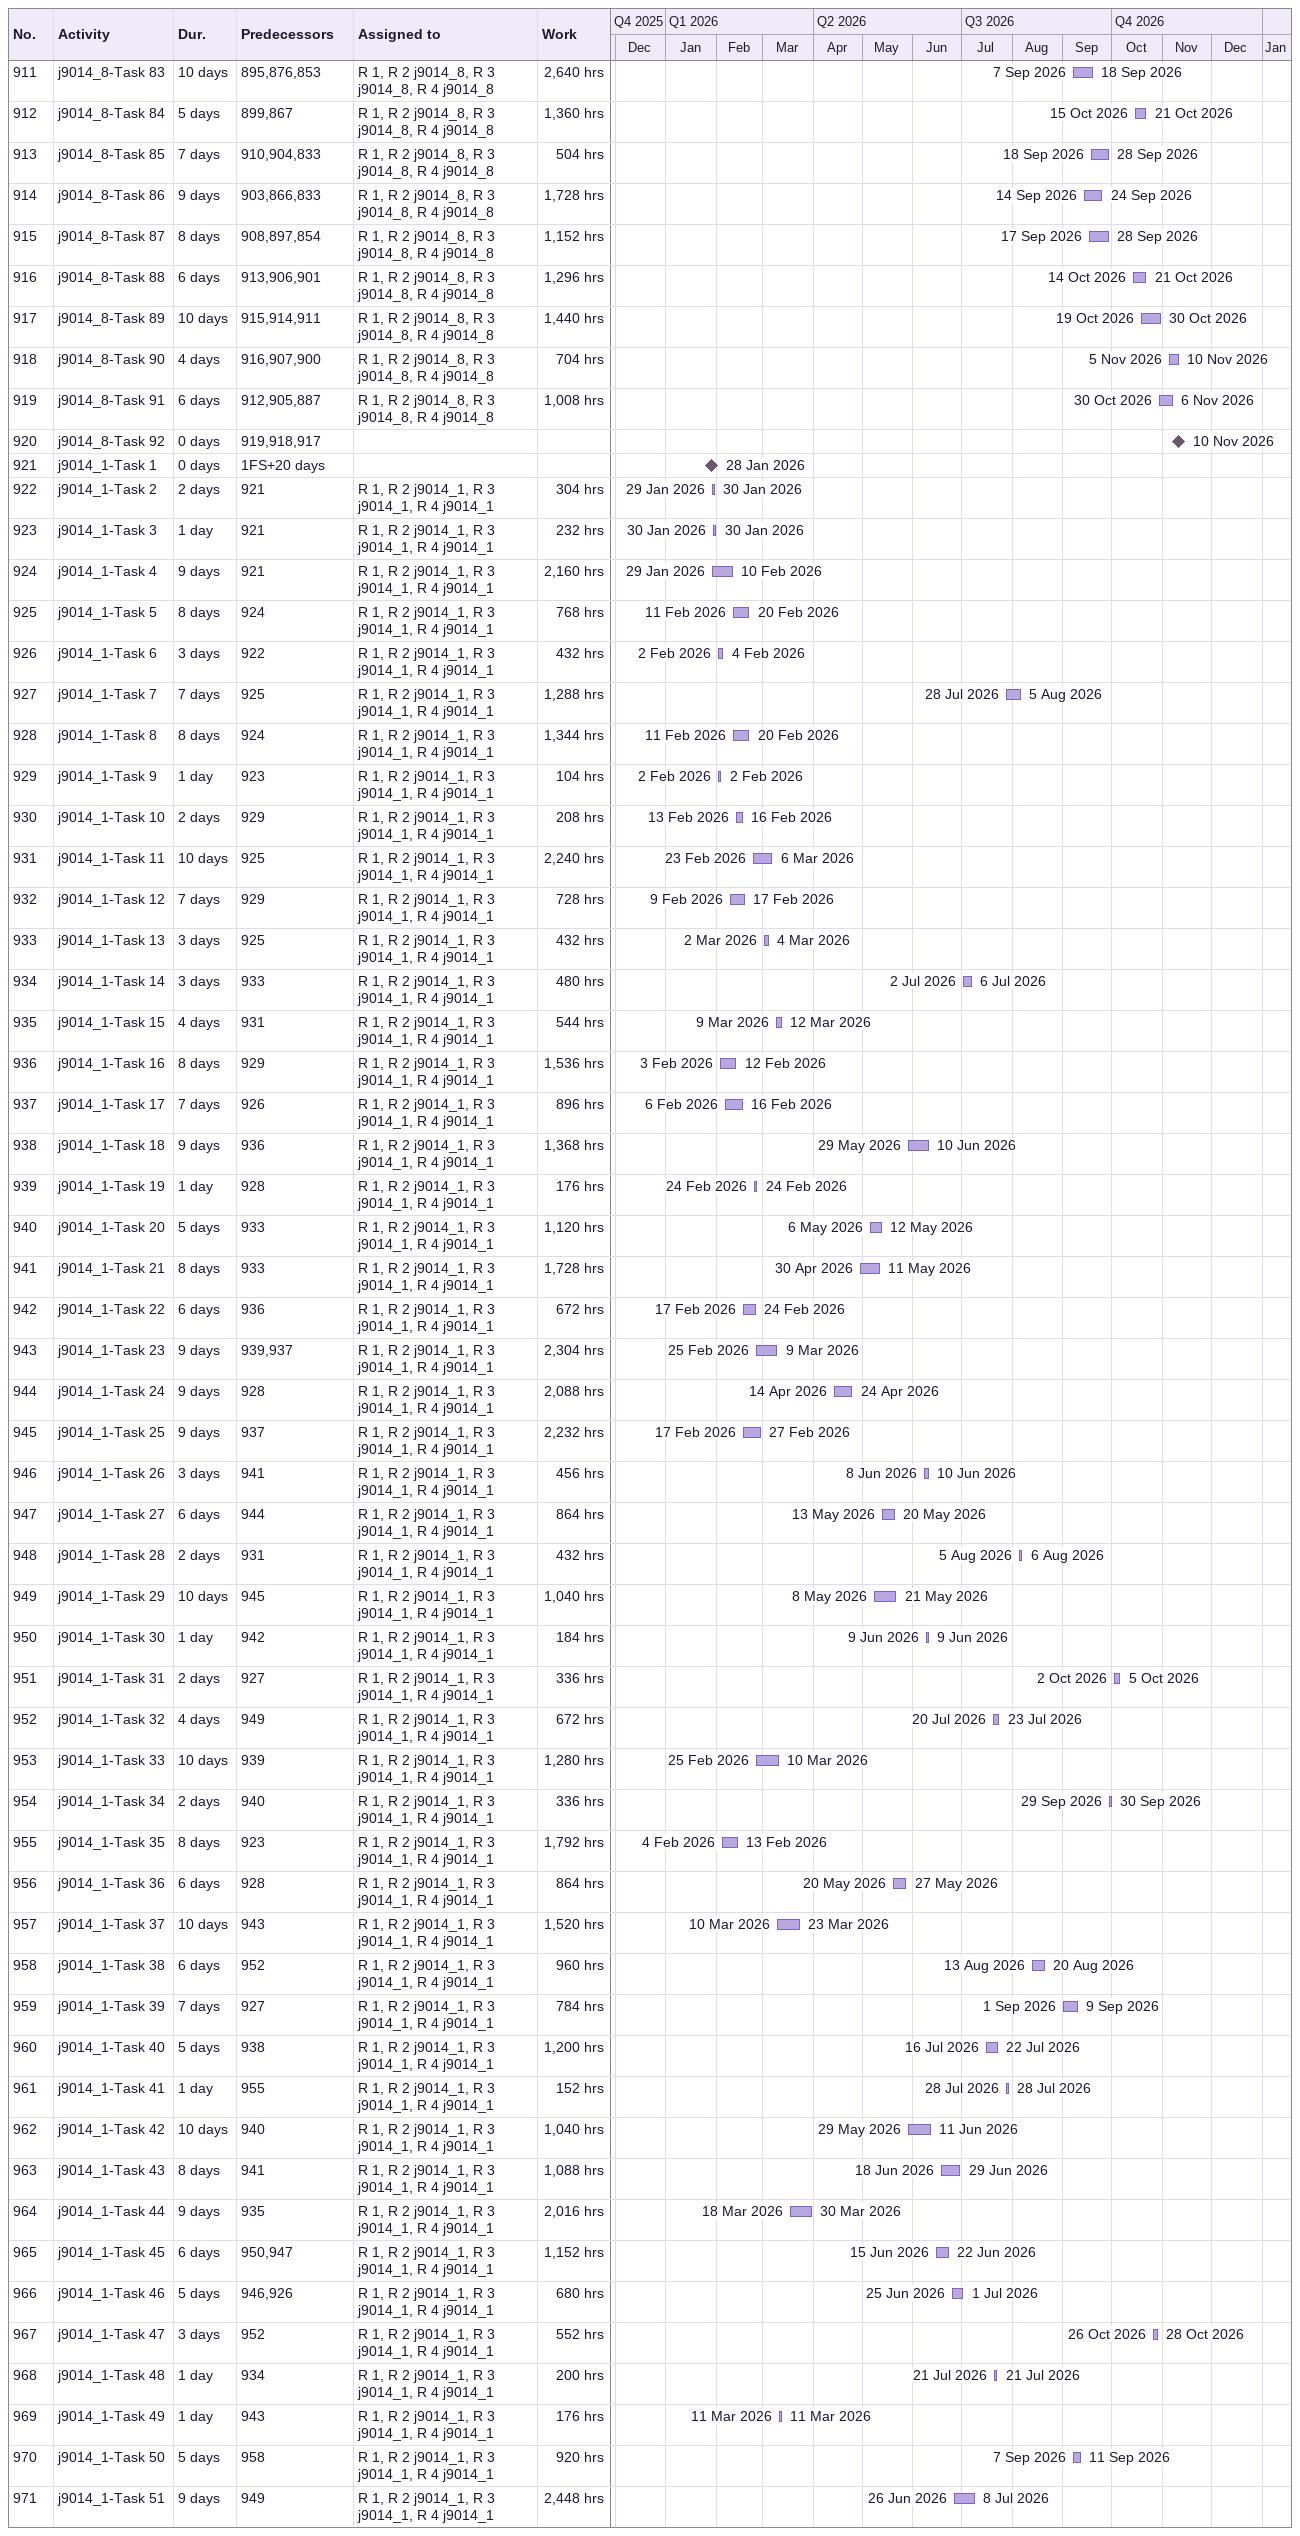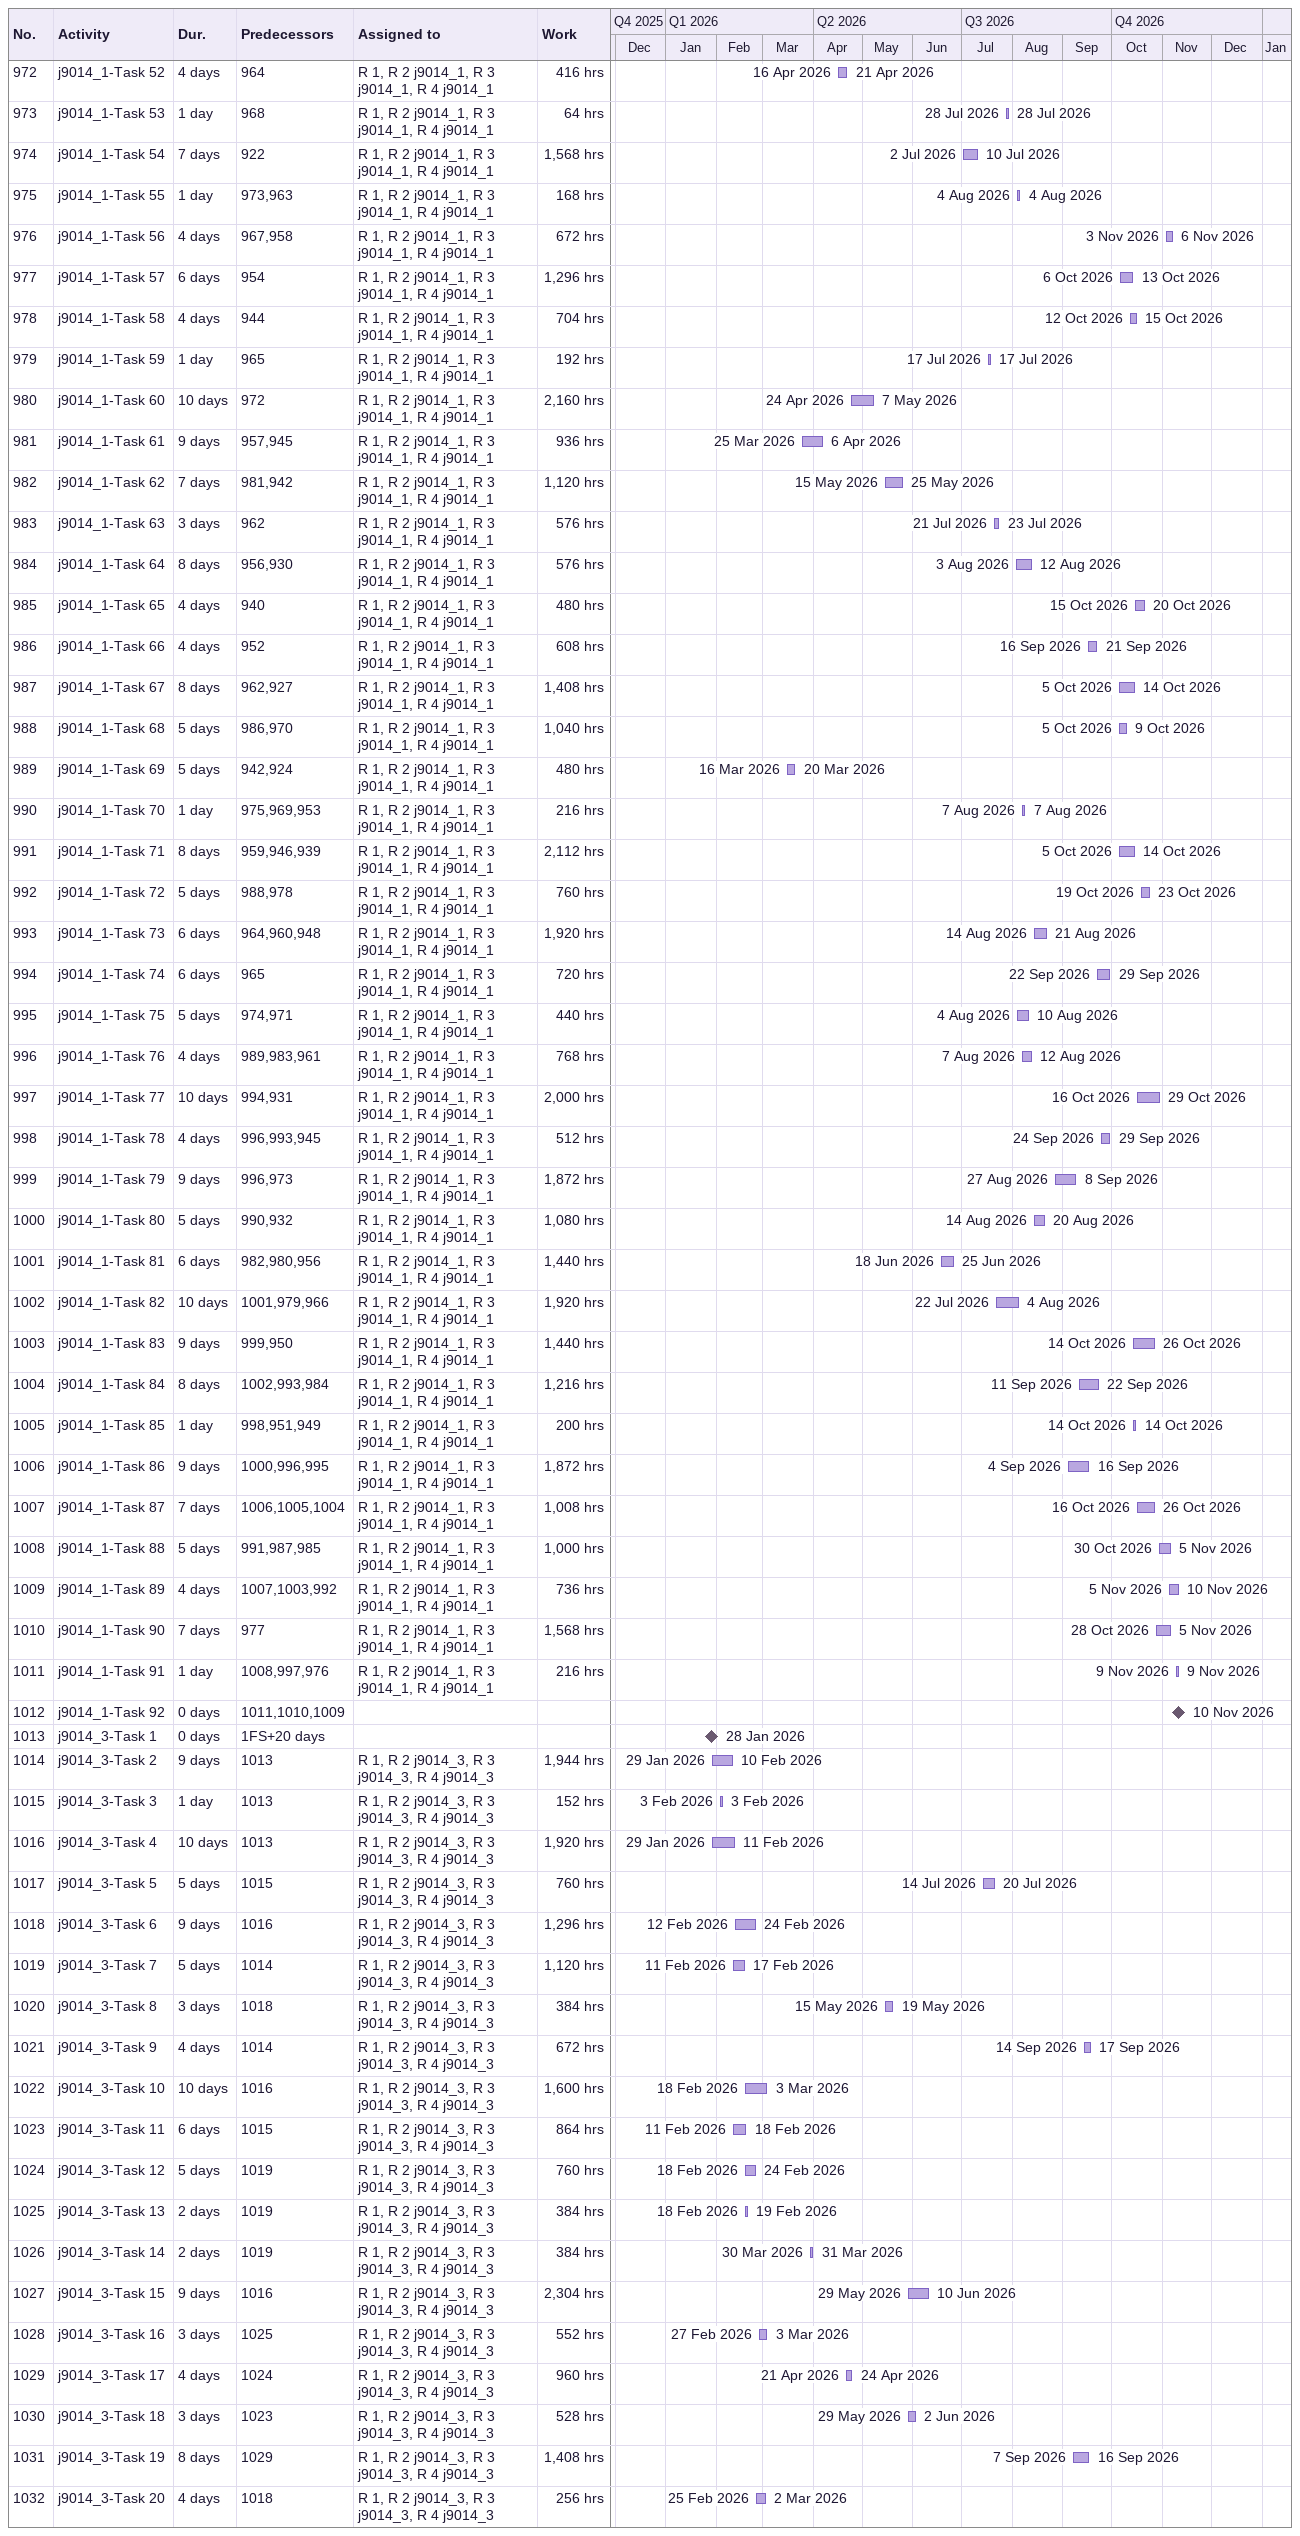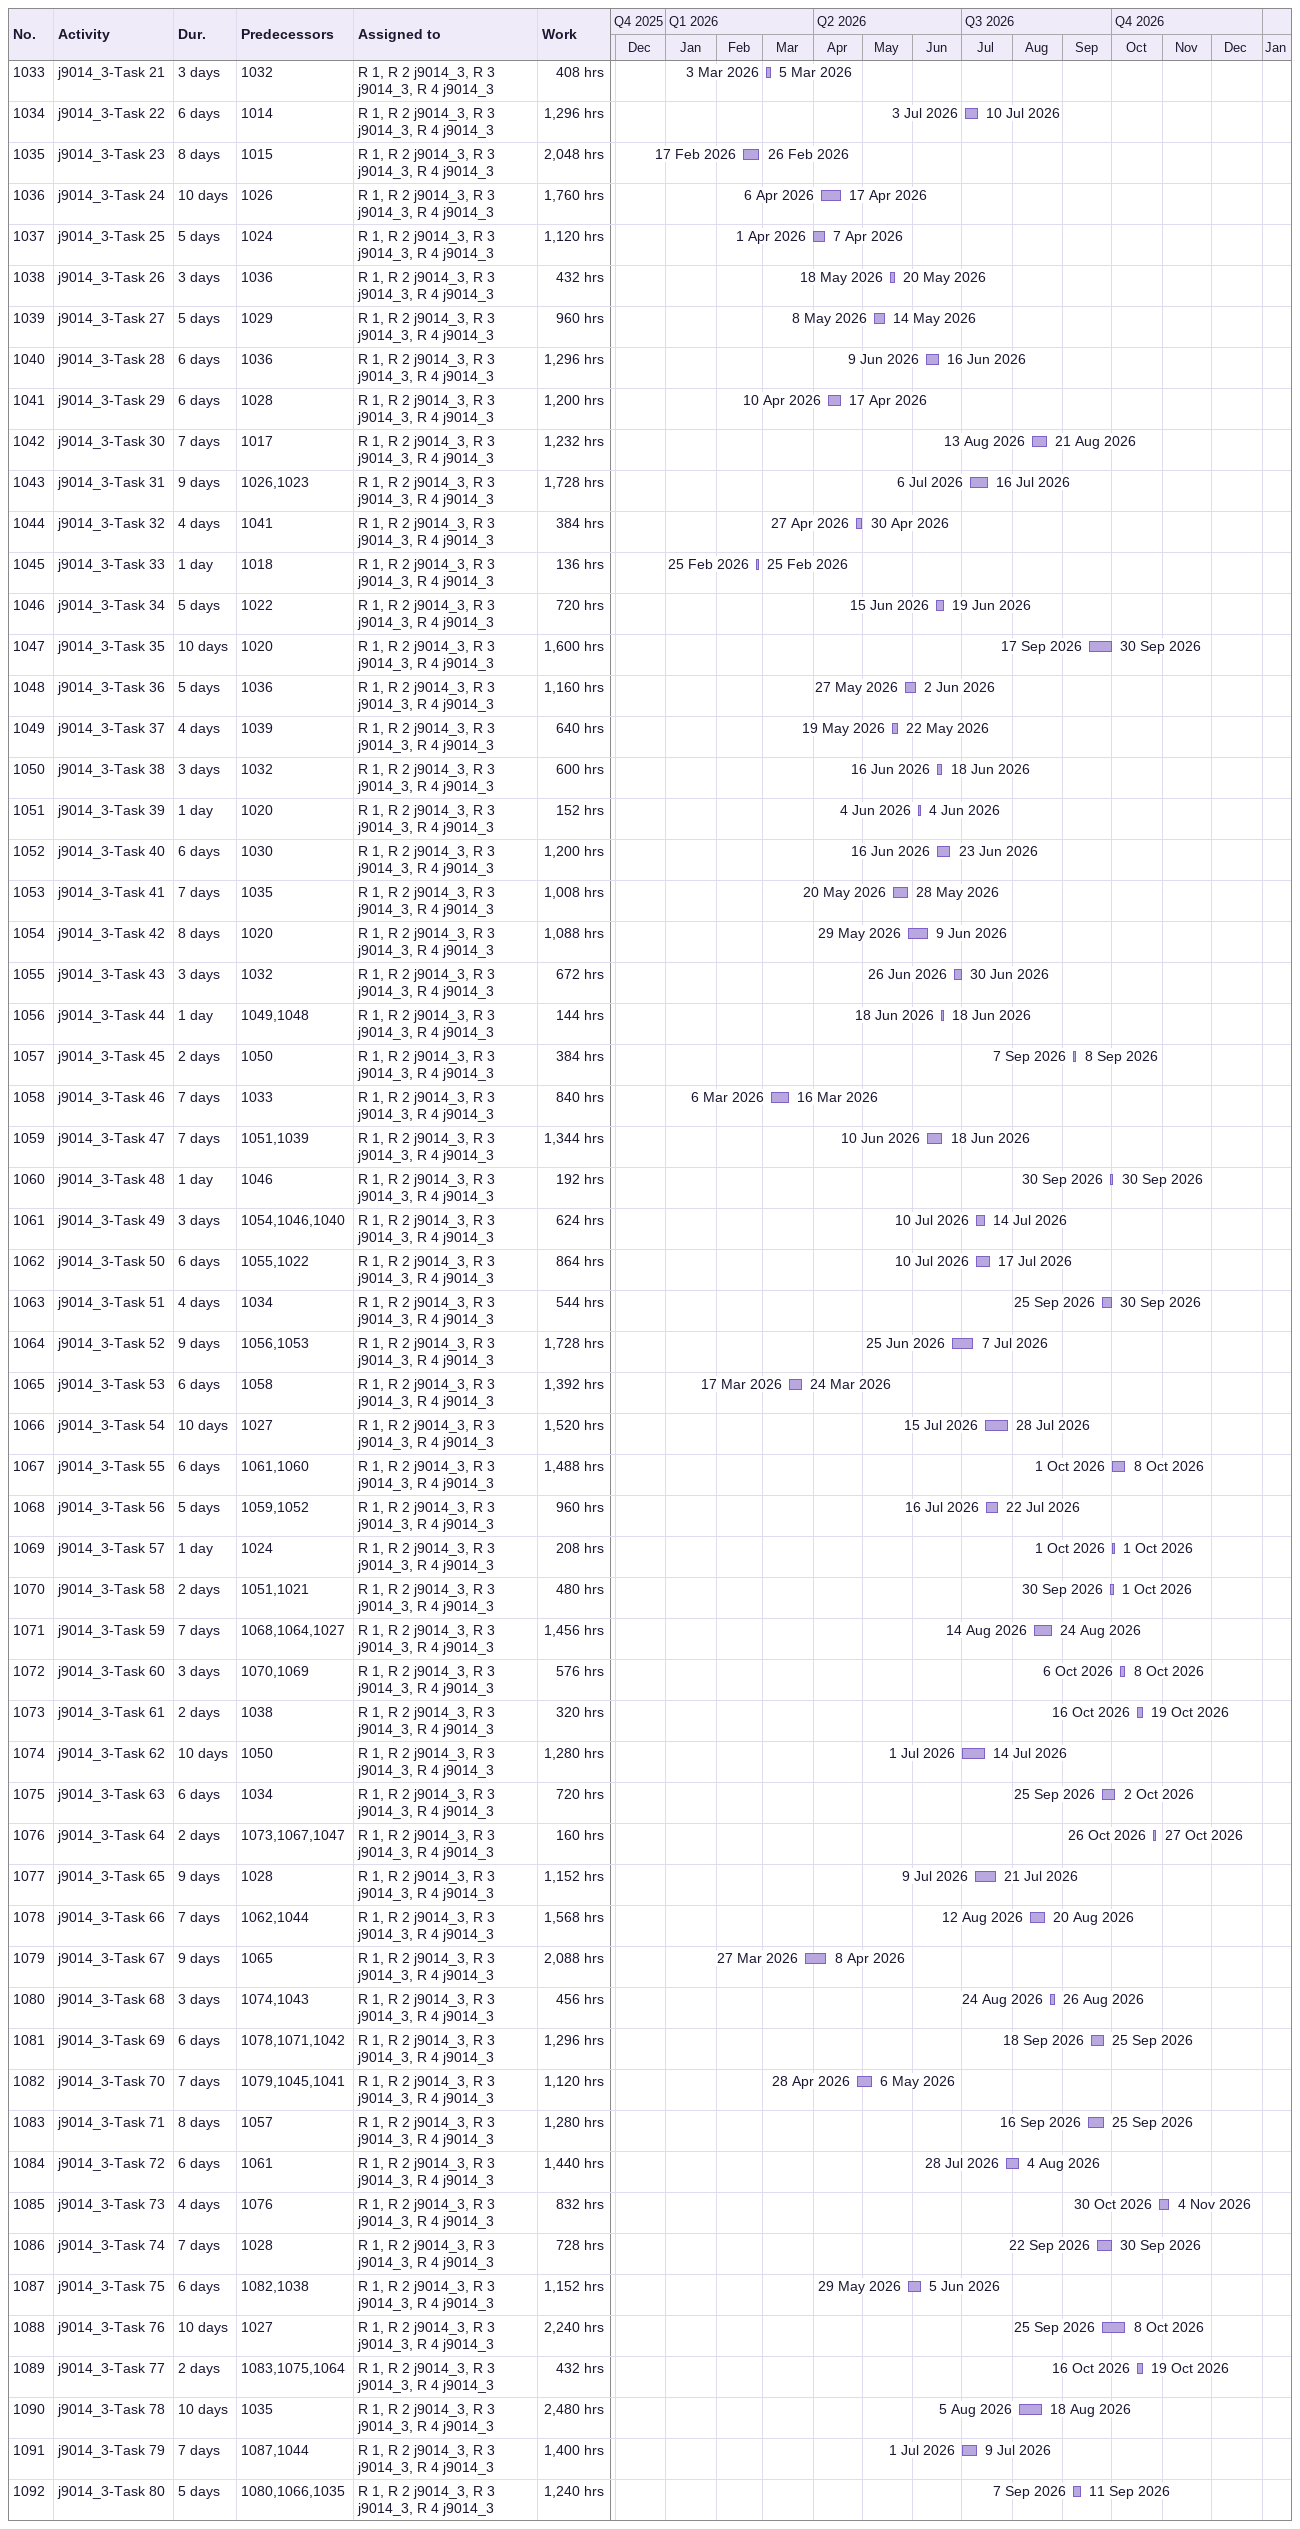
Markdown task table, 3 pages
| ID | Task | Duration | Start | Finish | Predecessors | Resources | Work (h) |
|---|---|---|---|---|---|---|---|
| 911 | j9014_8-Task 83 | 10d | 2026-09-07 | 2026-09-18 | 895, 876, 853 | R 1, R 2 j9014_8, R 3 j9014_8, R 4 j9014_8 | 2640 |
| 912 | j9014_8-Task 84 | 5d | 2026-10-15 | 2026-10-21 | 899, 867 | R 1, R 2 j9014_8, R 3 j9014_8, R 4 j9014_8 | 1360 |
| 913 | j9014_8-Task 85 | 7d | 2026-09-18 | 2026-09-28 | 910, 904, 833 | R 1, R 2 j9014_8, R 3 j9014_8, R 4 j9014_8 | 504 |
| 914 | j9014_8-Task 86 | 9d | 2026-09-14 | 2026-09-24 | 903, 866, 833 | R 1, R 2 j9014_8, R 3 j9014_8, R 4 j9014_8 | 1728 |
| 915 | j9014_8-Task 87 | 8d | 2026-09-17 | 2026-09-28 | 908, 897, 854 | R 1, R 2 j9014_8, R 3 j9014_8, R 4 j9014_8 | 1152 |
| 916 | j9014_8-Task 88 | 6d | 2026-10-14 | 2026-10-21 | 913, 906, 901 | R 1, R 2 j9014_8, R 3 j9014_8, R 4 j9014_8 | 1296 |
| 917 | j9014_8-Task 89 | 10d | 2026-10-19 | 2026-10-30 | 915, 914, 911 | R 1, R 2 j9014_8, R 3 j9014_8, R 4 j9014_8 | 1440 |
| 918 | j9014_8-Task 90 | 4d | 2026-11-05 | 2026-11-10 | 916, 907, 900 | R 1, R 2 j9014_8, R 3 j9014_8, R 4 j9014_8 | 704 |
| 919 | j9014_8-Task 91 | 6d | 2026-10-30 | 2026-11-06 | 912, 905, 887 | R 1, R 2 j9014_8, R 3 j9014_8, R 4 j9014_8 | 1008 |
| 920 | j9014_8-Task 92 | 0d | 2026-11-10 | 2026-11-10 | 919, 918, 917 |  |  |
| 921 | j9014_1-Task 1 | 0d | 2026-01-28 | 2026-01-28 | 1FS+20d |  |  |
| 922 | j9014_1-Task 2 | 2d | 2026-01-29 | 2026-01-30 | 921 | R 1, R 2 j9014_1, R 3 j9014_1, R 4 j9014_1 | 304 |
| 923 | j9014_1-Task 3 | 1d | 2026-01-30 | 2026-01-30 | 921 | R 1, R 2 j9014_1, R 3 j9014_1, R 4 j9014_1 | 232 |
| 924 | j9014_1-Task 4 | 9d | 2026-01-29 | 2026-02-10 | 921 | R 1, R 2 j9014_1, R 3 j9014_1, R 4 j9014_1 | 2160 |
| 925 | j9014_1-Task 5 | 8d | 2026-02-11 | 2026-02-20 | 924 | R 1, R 2 j9014_1, R 3 j9014_1, R 4 j9014_1 | 768 |
| 926 | j9014_1-Task 6 | 3d | 2026-02-02 | 2026-02-04 | 922 | R 1, R 2 j9014_1, R 3 j9014_1, R 4 j9014_1 | 432 |
| 927 | j9014_1-Task 7 | 7d | 2026-07-28 | 2026-08-05 | 925 | R 1, R 2 j9014_1, R 3 j9014_1, R 4 j9014_1 | 1288 |
| 928 | j9014_1-Task 8 | 8d | 2026-02-11 | 2026-02-20 | 924 | R 1, R 2 j9014_1, R 3 j9014_1, R 4 j9014_1 | 1344 |
| 929 | j9014_1-Task 9 | 1d | 2026-02-02 | 2026-02-02 | 923 | R 1, R 2 j9014_1, R 3 j9014_1, R 4 j9014_1 | 104 |
| 930 | j9014_1-Task 10 | 2d | 2026-02-13 | 2026-02-16 | 929 | R 1, R 2 j9014_1, R 3 j9014_1, R 4 j9014_1 | 208 |
| 931 | j9014_1-Task 11 | 10d | 2026-02-23 | 2026-03-06 | 925 | R 1, R 2 j9014_1, R 3 j9014_1, R 4 j9014_1 | 2240 |
| 932 | j9014_1-Task 12 | 7d | 2026-02-09 | 2026-02-17 | 929 | R 1, R 2 j9014_1, R 3 j9014_1, R 4 j9014_1 | 728 |
| 933 | j9014_1-Task 13 | 3d | 2026-03-02 | 2026-03-04 | 925 | R 1, R 2 j9014_1, R 3 j9014_1, R 4 j9014_1 | 432 |
| 934 | j9014_1-Task 14 | 3d | 2026-07-02 | 2026-07-06 | 933 | R 1, R 2 j9014_1, R 3 j9014_1, R 4 j9014_1 | 480 |
| 935 | j9014_1-Task 15 | 4d | 2026-03-09 | 2026-03-12 | 931 | R 1, R 2 j9014_1, R 3 j9014_1, R 4 j9014_1 | 544 |
| 936 | j9014_1-Task 16 | 8d | 2026-02-03 | 2026-02-12 | 929 | R 1, R 2 j9014_1, R 3 j9014_1, R 4 j9014_1 | 1536 |
| 937 | j9014_1-Task 17 | 7d | 2026-02-06 | 2026-02-16 | 926 | R 1, R 2 j9014_1, R 3 j9014_1, R 4 j9014_1 | 896 |
| 938 | j9014_1-Task 18 | 9d | 2026-05-29 | 2026-06-10 | 936 | R 1, R 2 j9014_1, R 3 j9014_1, R 4 j9014_1 | 1368 |
| 939 | j9014_1-Task 19 | 1d | 2026-02-24 | 2026-02-24 | 928 | R 1, R 2 j9014_1, R 3 j9014_1, R 4 j9014_1 | 176 |
| 940 | j9014_1-Task 20 | 5d | 2026-05-06 | 2026-05-12 | 933 | R 1, R 2 j9014_1, R 3 j9014_1, R 4 j9014_1 | 1120 |
| 941 | j9014_1-Task 21 | 8d | 2026-04-30 | 2026-05-11 | 933 | R 1, R 2 j9014_1, R 3 j9014_1, R 4 j9014_1 | 1728 |
| 942 | j9014_1-Task 22 | 6d | 2026-02-17 | 2026-02-24 | 936 | R 1, R 2 j9014_1, R 3 j9014_1, R 4 j9014_1 | 672 |
| 943 | j9014_1-Task 23 | 9d | 2026-02-25 | 2026-03-09 | 939, 937 | R 1, R 2 j9014_1, R 3 j9014_1, R 4 j9014_1 | 2304 |
| 944 | j9014_1-Task 24 | 9d | 2026-04-14 | 2026-04-24 | 928 | R 1, R 2 j9014_1, R 3 j9014_1, R 4 j9014_1 | 2088 |
| 945 | j9014_1-Task 25 | 9d | 2026-02-17 | 2026-02-27 | 937 | R 1, R 2 j9014_1, R 3 j9014_1, R 4 j9014_1 | 2232 |
| 946 | j9014_1-Task 26 | 3d | 2026-06-08 | 2026-06-10 | 941 | R 1, R 2 j9014_1, R 3 j9014_1, R 4 j9014_1 | 456 |
| 947 | j9014_1-Task 27 | 6d | 2026-05-13 | 2026-05-20 | 944 | R 1, R 2 j9014_1, R 3 j9014_1, R 4 j9014_1 | 864 |
| 948 | j9014_1-Task 28 | 2d | 2026-08-05 | 2026-08-06 | 931 | R 1, R 2 j9014_1, R 3 j9014_1, R 4 j9014_1 | 432 |
| 949 | j9014_1-Task 29 | 10d | 2026-05-08 | 2026-05-21 | 945 | R 1, R 2 j9014_1, R 3 j9014_1, R 4 j9014_1 | 1040 |
| 950 | j9014_1-Task 30 | 1d | 2026-06-09 | 2026-06-09 | 942 | R 1, R 2 j9014_1, R 3 j9014_1, R 4 j9014_1 | 184 |
| 951 | j9014_1-Task 31 | 2d | 2026-10-02 | 2026-10-05 | 927 | R 1, R 2 j9014_1, R 3 j9014_1, R 4 j9014_1 | 336 |
| 952 | j9014_1-Task 32 | 4d | 2026-07-20 | 2026-07-23 | 949 | R 1, R 2 j9014_1, R 3 j9014_1, R 4 j9014_1 | 672 |
| 953 | j9014_1-Task 33 | 10d | 2026-02-25 | 2026-03-10 | 939 | R 1, R 2 j9014_1, R 3 j9014_1, R 4 j9014_1 | 1280 |
| 954 | j9014_1-Task 34 | 2d | 2026-09-29 | 2026-09-30 | 940 | R 1, R 2 j9014_1, R 3 j9014_1, R 4 j9014_1 | 336 |
| 955 | j9014_1-Task 35 | 8d | 2026-02-04 | 2026-02-13 | 923 | R 1, R 2 j9014_1, R 3 j9014_1, R 4 j9014_1 | 1792 |
| 956 | j9014_1-Task 36 | 6d | 2026-05-20 | 2026-05-27 | 928 | R 1, R 2 j9014_1, R 3 j9014_1, R 4 j9014_1 | 864 |
| 957 | j9014_1-Task 37 | 10d | 2026-03-10 | 2026-03-23 | 943 | R 1, R 2 j9014_1, R 3 j9014_1, R 4 j9014_1 | 1520 |
| 958 | j9014_1-Task 38 | 6d | 2026-08-13 | 2026-08-20 | 952 | R 1, R 2 j9014_1, R 3 j9014_1, R 4 j9014_1 | 960 |
| 959 | j9014_1-Task 39 | 7d | 2026-09-01 | 2026-09-09 | 927 | R 1, R 2 j9014_1, R 3 j9014_1, R 4 j9014_1 | 784 |
| 960 | j9014_1-Task 40 | 5d | 2026-07-16 | 2026-07-22 | 938 | R 1, R 2 j9014_1, R 3 j9014_1, R 4 j9014_1 | 1200 |
| 961 | j9014_1-Task 41 | 1d | 2026-07-28 | 2026-07-28 | 955 | R 1, R 2 j9014_1, R 3 j9014_1, R 4 j9014_1 | 152 |
| 962 | j9014_1-Task 42 | 10d | 2026-05-29 | 2026-06-11 | 940 | R 1, R 2 j9014_1, R 3 j9014_1, R 4 j9014_1 | 1040 |
| 963 | j9014_1-Task 43 | 8d | 2026-06-18 | 2026-06-29 | 941 | R 1, R 2 j9014_1, R 3 j9014_1, R 4 j9014_1 | 1088 |
| 964 | j9014_1-Task 44 | 9d | 2026-03-18 | 2026-03-30 | 935 | R 1, R 2 j9014_1, R 3 j9014_1, R 4 j9014_1 | 2016 |
| 965 | j9014_1-Task 45 | 6d | 2026-06-15 | 2026-06-22 | 950, 947 | R 1, R 2 j9014_1, R 3 j9014_1, R 4 j9014_1 | 1152 |
| 966 | j9014_1-Task 46 | 5d | 2026-06-25 | 2026-07-01 | 946, 926 | R 1, R 2 j9014_1, R 3 j9014_1, R 4 j9014_1 | 680 |
| 967 | j9014_1-Task 47 | 3d | 2026-10-26 | 2026-10-28 | 952 | R 1, R 2 j9014_1, R 3 j9014_1, R 4 j9014_1 | 552 |
| 968 | j9014_1-Task 48 | 1d | 2026-07-21 | 2026-07-21 | 934 | R 1, R 2 j9014_1, R 3 j9014_1, R 4 j9014_1 | 200 |
| 969 | j9014_1-Task 49 | 1d | 2026-03-11 | 2026-03-11 | 943 | R 1, R 2 j9014_1, R 3 j9014_1, R 4 j9014_1 | 176 |
| 970 | j9014_1-Task 50 | 5d | 2026-09-07 | 2026-09-11 | 958 | R 1, R 2 j9014_1, R 3 j9014_1, R 4 j9014_1 | 920 |
| 971 | j9014_1-Task 51 | 9d | 2026-06-26 | 2026-07-08 | 949 | R 1, R 2 j9014_1, R 3 j9014_1, R 4 j9014_1 | 2448 |
| 972 | j9014_1-Task 52 | 4d | 2026-04-16 | 2026-04-21 | 964 | R 1, R 2 j9014_1, R 3 j9014_1, R 4 j9014_1 | 416 |
| 973 | j9014_1-Task 53 | 1d | 2026-07-28 | 2026-07-28 | 968 | R 1, R 2 j9014_1, R 3 j9014_1, R 4 j9014_1 | 64 |
| 974 | j9014_1-Task 54 | 7d | 2026-07-02 | 2026-07-10 | 922 | R 1, R 2 j9014_1, R 3 j9014_1, R 4 j9014_1 | 1568 |
| 975 | j9014_1-Task 55 | 1d | 2026-08-04 | 2026-08-04 | 973, 963 | R 1, R 2 j9014_1, R 3 j9014_1, R 4 j9014_1 | 168 |
| 976 | j9014_1-Task 56 | 4d | 2026-11-03 | 2026-11-06 | 967, 958 | R 1, R 2 j9014_1, R 3 j9014_1, R 4 j9014_1 | 672 |
| 977 | j9014_1-Task 57 | 6d | 2026-10-06 | 2026-10-13 | 954 | R 1, R 2 j9014_1, R 3 j9014_1, R 4 j9014_1 | 1296 |
| 978 | j9014_1-Task 58 | 4d | 2026-10-12 | 2026-10-15 | 944 | R 1, R 2 j9014_1, R 3 j9014_1, R 4 j9014_1 | 704 |
| 979 | j9014_1-Task 59 | 1d | 2026-07-17 | 2026-07-17 | 965 | R 1, R 2 j9014_1, R 3 j9014_1, R 4 j9014_1 | 192 |
| 980 | j9014_1-Task 60 | 10d | 2026-04-24 | 2026-05-07 | 972 | R 1, R 2 j9014_1, R 3 j9014_1, R 4 j9014_1 | 2160 |
| 981 | j9014_1-Task 61 | 9d | 2026-03-25 | 2026-04-06 | 957, 945 | R 1, R 2 j9014_1, R 3 j9014_1, R 4 j9014_1 | 936 |
| 982 | j9014_1-Task 62 | 7d | 2026-05-15 | 2026-05-25 | 981, 942 | R 1, R 2 j9014_1, R 3 j9014_1, R 4 j9014_1 | 1120 |
| 983 | j9014_1-Task 63 | 3d | 2026-07-21 | 2026-07-23 | 962 | R 1, R 2 j9014_1, R 3 j9014_1, R 4 j9014_1 | 576 |
| 984 | j9014_1-Task 64 | 8d | 2026-08-03 | 2026-08-12 | 956, 930 | R 1, R 2 j9014_1, R 3 j9014_1, R 4 j9014_1 | 576 |
| 985 | j9014_1-Task 65 | 4d | 2026-10-15 | 2026-10-20 | 940 | R 1, R 2 j9014_1, R 3 j9014_1, R 4 j9014_1 | 480 |
| 986 | j9014_1-Task 66 | 4d | 2026-09-16 | 2026-09-21 | 952 | R 1, R 2 j9014_1, R 3 j9014_1, R 4 j9014_1 | 608 |
| 987 | j9014_1-Task 67 | 8d | 2026-10-05 | 2026-10-14 | 962, 927 | R 1, R 2 j9014_1, R 3 j9014_1, R 4 j9014_1 | 1408 |
| 988 | j9014_1-Task 68 | 5d | 2026-10-05 | 2026-10-09 | 986, 970 | R 1, R 2 j9014_1, R 3 j9014_1, R 4 j9014_1 | 1040 |
| 989 | j9014_1-Task 69 | 5d | 2026-03-16 | 2026-03-20 | 942, 924 | R 1, R 2 j9014_1, R 3 j9014_1, R 4 j9014_1 | 480 |
| 990 | j9014_1-Task 70 | 1d | 2026-08-07 | 2026-08-07 | 975, 969, 953 | R 1, R 2 j9014_1, R 3 j9014_1, R 4 j9014_1 | 216 |
| 991 | j9014_1-Task 71 | 8d | 2026-10-05 | 2026-10-14 | 959, 946, 939 | R 1, R 2 j9014_1, R 3 j9014_1, R 4 j9014_1 | 2112 |
| 992 | j9014_1-Task 72 | 5d | 2026-10-19 | 2026-10-23 | 988, 978 | R 1, R 2 j9014_1, R 3 j9014_1, R 4 j9014_1 | 760 |
| 993 | j9014_1-Task 73 | 6d | 2026-08-14 | 2026-08-21 | 964, 960, 948 | R 1, R 2 j9014_1, R 3 j9014_1, R 4 j9014_1 | 1920 |
| 994 | j9014_1-Task 74 | 6d | 2026-09-22 | 2026-09-29 | 965 | R 1, R 2 j9014_1, R 3 j9014_1, R 4 j9014_1 | 720 |
| 995 | j9014_1-Task 75 | 5d | 2026-08-04 | 2026-08-10 | 974, 971 | R 1, R 2 j9014_1, R 3 j9014_1, R 4 j9014_1 | 440 |
| 996 | j9014_1-Task 76 | 4d | 2026-08-07 | 2026-08-12 | 989, 983, 961 | R 1, R 2 j9014_1, R 3 j9014_1, R 4 j9014_1 | 768 |
| 997 | j9014_1-Task 77 | 10d | 2026-10-16 | 2026-10-29 | 994, 931 | R 1, R 2 j9014_1, R 3 j9014_1, R 4 j9014_1 | 2000 |
| 998 | j9014_1-Task 78 | 4d | 2026-09-24 | 2026-09-29 | 996, 993, 945 | R 1, R 2 j9014_1, R 3 j9014_1, R 4 j9014_1 | 512 |
| 999 | j9014_1-Task 79 | 9d | 2026-08-27 | 2026-09-08 | 996, 973 | R 1, R 2 j9014_1, R 3 j9014_1, R 4 j9014_1 | 1872 |
| 1000 | j9014_1-Task 80 | 5d | 2026-08-14 | 2026-08-20 | 990, 932 | R 1, R 2 j9014_1, R 3 j9014_1, R 4 j9014_1 | 1080 |
| 1001 | j9014_1-Task 81 | 6d | 2026-06-18 | 2026-06-25 | 982, 980, 956 | R 1, R 2 j9014_1, R 3 j9014_1, R 4 j9014_1 | 1440 |
| 1002 | j9014_1-Task 82 | 10d | 2026-07-22 | 2026-08-04 | 1001, 979, 966 | R 1, R 2 j9014_1, R 3 j9014_1, R 4 j9014_1 | 1920 |
| 1003 | j9014_1-Task 83 | 9d | 2026-10-14 | 2026-10-26 | 999, 950 | R 1, R 2 j9014_1, R 3 j9014_1, R 4 j9014_1 | 1440 |
| 1004 | j9014_1-Task 84 | 8d | 2026-09-11 | 2026-09-22 | 1002, 993, 984 | R 1, R 2 j9014_1, R 3 j9014_1, R 4 j9014_1 | 1216 |
| 1005 | j9014_1-Task 85 | 1d | 2026-10-14 | 2026-10-14 | 998, 951, 949 | R 1, R 2 j9014_1, R 3 j9014_1, R 4 j9014_1 | 200 |
| 1006 | j9014_1-Task 86 | 9d | 2026-09-04 | 2026-09-16 | 1000, 996, 995 | R 1, R 2 j9014_1, R 3 j9014_1, R 4 j9014_1 | 1872 |
| 1007 | j9014_1-Task 87 | 7d | 2026-10-16 | 2026-10-26 | 1006, 1005, 1004 | R 1, R 2 j9014_1, R 3 j9014_1, R 4 j9014_1 | 1008 |
| 1008 | j9014_1-Task 88 | 5d | 2026-10-30 | 2026-11-05 | 991, 987, 985 | R 1, R 2 j9014_1, R 3 j9014_1, R 4 j9014_1 | 1000 |
| 1009 | j9014_1-Task 89 | 4d | 2026-11-05 | 2026-11-10 | 1007, 1003, 992 | R 1, R 2 j9014_1, R 3 j9014_1, R 4 j9014_1 | 736 |
| 1010 | j9014_1-Task 90 | 7d | 2026-10-28 | 2026-11-05 | 977 | R 1, R 2 j9014_1, R 3 j9014_1, R 4 j9014_1 | 1568 |
| 1011 | j9014_1-Task 91 | 1d | 2026-11-09 | 2026-11-09 | 1008, 997, 976 | R 1, R 2 j9014_1, R 3 j9014_1, R 4 j9014_1 | 216 |
| 1012 | j9014_1-Task 92 | 0d | 2026-11-10 | 2026-11-10 | 1011, 1010, 1009 |  |  |
| 1013 | j9014_3-Task 1 | 0d | 2026-01-28 | 2026-01-28 | 1FS+20d |  |  |
| 1014 | j9014_3-Task 2 | 9d | 2026-01-29 | 2026-02-10 | 1013 | R 1, R 2 j9014_3, R 3 j9014_3, R 4 j9014_3 | 1944 |
| 1015 | j9014_3-Task 3 | 1d | 2026-02-03 | 2026-02-03 | 1013 | R 1, R 2 j9014_3, R 3 j9014_3, R 4 j9014_3 | 152 |
| 1016 | j9014_3-Task 4 | 10d | 2026-01-29 | 2026-02-11 | 1013 | R 1, R 2 j9014_3, R 3 j9014_3, R 4 j9014_3 | 1920 |
| 1017 | j9014_3-Task 5 | 5d | 2026-07-14 | 2026-07-20 | 1015 | R 1, R 2 j9014_3, R 3 j9014_3, R 4 j9014_3 | 760 |
| 1018 | j9014_3-Task 6 | 9d | 2026-02-12 | 2026-02-24 | 1016 | R 1, R 2 j9014_3, R 3 j9014_3, R 4 j9014_3 | 1296 |
| 1019 | j9014_3-Task 7 | 5d | 2026-02-11 | 2026-02-17 | 1014 | R 1, R 2 j9014_3, R 3 j9014_3, R 4 j9014_3 | 1120 |
| 1020 | j9014_3-Task 8 | 3d | 2026-05-15 | 2026-05-19 | 1018 | R 1, R 2 j9014_3, R 3 j9014_3, R 4 j9014_3 | 384 |
| 1021 | j9014_3-Task 9 | 4d | 2026-09-14 | 2026-09-17 | 1014 | R 1, R 2 j9014_3, R 3 j9014_3, R 4 j9014_3 | 672 |
| 1022 | j9014_3-Task 10 | 10d | 2026-02-18 | 2026-03-03 | 1016 | R 1, R 2 j9014_3, R 3 j9014_3, R 4 j9014_3 | 1600 |
| 1023 | j9014_3-Task 11 | 6d | 2026-02-11 | 2026-02-18 | 1015 | R 1, R 2 j9014_3, R 3 j9014_3, R 4 j9014_3 | 864 |
| 1024 | j9014_3-Task 12 | 5d | 2026-02-18 | 2026-02-24 | 1019 | R 1, R 2 j9014_3, R 3 j9014_3, R 4 j9014_3 | 760 |
| 1025 | j9014_3-Task 13 | 2d | 2026-02-18 | 2026-02-19 | 1019 | R 1, R 2 j9014_3, R 3 j9014_3, R 4 j9014_3 | 384 |
| 1026 | j9014_3-Task 14 | 2d | 2026-03-30 | 2026-03-31 | 1019 | R 1, R 2 j9014_3, R 3 j9014_3, R 4 j9014_3 | 384 |
| 1027 | j9014_3-Task 15 | 9d | 2026-05-29 | 2026-06-10 | 1016 | R 1, R 2 j9014_3, R 3 j9014_3, R 4 j9014_3 | 2304 |
| 1028 | j9014_3-Task 16 | 3d | 2026-02-27 | 2026-03-03 | 1025 | R 1, R 2 j9014_3, R 3 j9014_3, R 4 j9014_3 | 552 |
| 1029 | j9014_3-Task 17 | 4d | 2026-04-21 | 2026-04-24 | 1024 | R 1, R 2 j9014_3, R 3 j9014_3, R 4 j9014_3 | 960 |
| 1030 | j9014_3-Task 18 | 3d | 2026-05-29 | 2026-06-02 | 1023 | R 1, R 2 j9014_3, R 3 j9014_3, R 4 j9014_3 | 528 |
| 1031 | j9014_3-Task 19 | 8d | 2026-09-07 | 2026-09-16 | 1029 | R 1, R 2 j9014_3, R 3 j9014_3, R 4 j9014_3 | 1408 |
| 1032 | j9014_3-Task 20 | 4d | 2026-02-25 | 2026-03-02 | 1018 | R 1, R 2 j9014_3, R 3 j9014_3, R 4 j9014_3 | 256 |
| 1033 | j9014_3-Task 21 | 3d | 2026-03-03 | 2026-03-05 | 1032 | R 1, R 2 j9014_3, R 3 j9014_3, R 4 j9014_3 | 408 |
| 1034 | j9014_3-Task 22 | 6d | 2026-07-03 | 2026-07-10 | 1014 | R 1, R 2 j9014_3, R 3 j9014_3, R 4 j9014_3 | 1296 |
| 1035 | j9014_3-Task 23 | 8d | 2026-02-17 | 2026-02-26 | 1015 | R 1, R 2 j9014_3, R 3 j9014_3, R 4 j9014_3 | 2048 |
| 1036 | j9014_3-Task 24 | 10d | 2026-04-06 | 2026-04-17 | 1026 | R 1, R 2 j9014_3, R 3 j9014_3, R 4 j9014_3 | 1760 |
| 1037 | j9014_3-Task 25 | 5d | 2026-04-01 | 2026-04-07 | 1024 | R 1, R 2 j9014_3, R 3 j9014_3, R 4 j9014_3 | 1120 |
| 1038 | j9014_3-Task 26 | 3d | 2026-05-18 | 2026-05-20 | 1036 | R 1, R 2 j9014_3, R 3 j9014_3, R 4 j9014_3 | 432 |
| 1039 | j9014_3-Task 27 | 5d | 2026-05-08 | 2026-05-14 | 1029 | R 1, R 2 j9014_3, R 3 j9014_3, R 4 j9014_3 | 960 |
| 1040 | j9014_3-Task 28 | 6d | 2026-06-09 | 2026-06-16 | 1036 | R 1, R 2 j9014_3, R 3 j9014_3, R 4 j9014_3 | 1296 |
| 1041 | j9014_3-Task 29 | 6d | 2026-04-10 | 2026-04-17 | 1028 | R 1, R 2 j9014_3, R 3 j9014_3, R 4 j9014_3 | 1200 |
| 1042 | j9014_3-Task 30 | 7d | 2026-08-13 | 2026-08-21 | 1017 | R 1, R 2 j9014_3, R 3 j9014_3, R 4 j9014_3 | 1232 |
| 1043 | j9014_3-Task 31 | 9d | 2026-07-06 | 2026-07-16 | 1026, 1023 | R 1, R 2 j9014_3, R 3 j9014_3, R 4 j9014_3 | 1728 |
| 1044 | j9014_3-Task 32 | 4d | 2026-04-27 | 2026-04-30 | 1041 | R 1, R 2 j9014_3, R 3 j9014_3, R 4 j9014_3 | 384 |
| 1045 | j9014_3-Task 33 | 1d | 2026-02-25 | 2026-02-25 | 1018 | R 1, R 2 j9014_3, R 3 j9014_3, R 4 j9014_3 | 136 |
| 1046 | j9014_3-Task 34 | 5d | 2026-06-15 | 2026-06-19 | 1022 | R 1, R 2 j9014_3, R 3 j9014_3, R 4 j9014_3 | 720 |
| 1047 | j9014_3-Task 35 | 10d | 2026-09-17 | 2026-09-30 | 1020 | R 1, R 2 j9014_3, R 3 j9014_3, R 4 j9014_3 | 1600 |
| 1048 | j9014_3-Task 36 | 5d | 2026-05-27 | 2026-06-02 | 1036 | R 1, R 2 j9014_3, R 3 j9014_3, R 4 j9014_3 | 1160 |
| 1049 | j9014_3-Task 37 | 4d | 2026-05-19 | 2026-05-22 | 1039 | R 1, R 2 j9014_3, R 3 j9014_3, R 4 j9014_3 | 640 |
| 1050 | j9014_3-Task 38 | 3d | 2026-06-16 | 2026-06-18 | 1032 | R 1, R 2 j9014_3, R 3 j9014_3, R 4 j9014_3 | 600 |
| 1051 | j9014_3-Task 39 | 1d | 2026-06-04 | 2026-06-04 | 1020 | R 1, R 2 j9014_3, R 3 j9014_3, R 4 j9014_3 | 152 |
| 1052 | j9014_3-Task 40 | 6d | 2026-06-16 | 2026-06-23 | 1030 | R 1, R 2 j9014_3, R 3 j9014_3, R 4 j9014_3 | 1200 |
| 1053 | j9014_3-Task 41 | 7d | 2026-05-20 | 2026-05-28 | 1035 | R 1, R 2 j9014_3, R 3 j9014_3, R 4 j9014_3 | 1008 |
| 1054 | j9014_3-Task 42 | 8d | 2026-05-29 | 2026-06-09 | 1020 | R 1, R 2 j9014_3, R 3 j9014_3, R 4 j9014_3 | 1088 |
| 1055 | j9014_3-Task 43 | 3d | 2026-06-26 | 2026-06-30 | 1032 | R 1, R 2 j9014_3, R 3 j9014_3, R 4 j9014_3 | 672 |
| 1056 | j9014_3-Task 44 | 1d | 2026-06-18 | 2026-06-18 | 1049, 1048 | R 1, R 2 j9014_3, R 3 j9014_3, R 4 j9014_3 | 144 |
| 1057 | j9014_3-Task 45 | 2d | 2026-09-07 | 2026-09-08 | 1050 | R 1, R 2 j9014_3, R 3 j9014_3, R 4 j9014_3 | 384 |
| 1058 | j9014_3-Task 46 | 7d | 2026-03-06 | 2026-03-16 | 1033 | R 1, R 2 j9014_3, R 3 j9014_3, R 4 j9014_3 | 840 |
| 1059 | j9014_3-Task 47 | 7d | 2026-06-10 | 2026-06-18 | 1051, 1039 | R 1, R 2 j9014_3, R 3 j9014_3, R 4 j9014_3 | 1344 |
| 1060 | j9014_3-Task 48 | 1d | 2026-09-30 | 2026-09-30 | 1046 | R 1, R 2 j9014_3, R 3 j9014_3, R 4 j9014_3 | 192 |
| 1061 | j9014_3-Task 49 | 3d | 2026-07-10 | 2026-07-14 | 1054, 1046, 1040 | R 1, R 2 j9014_3, R 3 j9014_3, R 4 j9014_3 | 624 |
| 1062 | j9014_3-Task 50 | 6d | 2026-07-10 | 2026-07-17 | 1055, 1022 | R 1, R 2 j9014_3, R 3 j9014_3, R 4 j9014_3 | 864 |
| 1063 | j9014_3-Task 51 | 4d | 2026-09-25 | 2026-09-30 | 1034 | R 1, R 2 j9014_3, R 3 j9014_3, R 4 j9014_3 | 544 |
| 1064 | j9014_3-Task 52 | 9d | 2026-06-25 | 2026-07-07 | 1056, 1053 | R 1, R 2 j9014_3, R 3 j9014_3, R 4 j9014_3 | 1728 |
| 1065 | j9014_3-Task 53 | 6d | 2026-03-17 | 2026-03-24 | 1058 | R 1, R 2 j9014_3, R 3 j9014_3, R 4 j9014_3 | 1392 |
| 1066 | j9014_3-Task 54 | 10d | 2026-07-15 | 2026-07-28 | 1027 | R 1, R 2 j9014_3, R 3 j9014_3, R 4 j9014_3 | 1520 |
| 1067 | j9014_3-Task 55 | 6d | 2026-10-01 | 2026-10-08 | 1061, 1060 | R 1, R 2 j9014_3, R 3 j9014_3, R 4 j9014_3 | 1488 |
| 1068 | j9014_3-Task 56 | 5d | 2026-07-16 | 2026-07-22 | 1059, 1052 | R 1, R 2 j9014_3, R 3 j9014_3, R 4 j9014_3 | 960 |
| 1069 | j9014_3-Task 57 | 1d | 2026-10-01 | 2026-10-01 | 1024 | R 1, R 2 j9014_3, R 3 j9014_3, R 4 j9014_3 | 208 |
| 1070 | j9014_3-Task 58 | 2d | 2026-09-30 | 2026-10-01 | 1051, 1021 | R 1, R 2 j9014_3, R 3 j9014_3, R 4 j9014_3 | 480 |
| 1071 | j9014_3-Task 59 | 7d | 2026-08-14 | 2026-08-24 | 1068, 1064, 1027 | R 1, R 2 j9014_3, R 3 j9014_3, R 4 j9014_3 | 1456 |
| 1072 | j9014_3-Task 60 | 3d | 2026-10-06 | 2026-10-08 | 1070, 1069 | R 1, R 2 j9014_3, R 3 j9014_3, R 4 j9014_3 | 576 |
| 1073 | j9014_3-Task 61 | 2d | 2026-10-16 | 2026-10-19 | 1038 | R 1, R 2 j9014_3, R 3 j9014_3, R 4 j9014_3 | 320 |
| 1074 | j9014_3-Task 62 | 10d | 2026-07-01 | 2026-07-14 | 1050 | R 1, R 2 j9014_3, R 3 j9014_3, R 4 j9014_3 | 1280 |
| 1075 | j9014_3-Task 63 | 6d | 2026-09-25 | 2026-10-02 | 1034 | R 1, R 2 j9014_3, R 3 j9014_3, R 4 j9014_3 | 720 |
| 1076 | j9014_3-Task 64 | 2d | 2026-10-26 | 2026-10-27 | 1073, 1067, 1047 | R 1, R 2 j9014_3, R 3 j9014_3, R 4 j9014_3 | 160 |
| 1077 | j9014_3-Task 65 | 9d | 2026-07-09 | 2026-07-21 | 1028 | R 1, R 2 j9014_3, R 3 j9014_3, R 4 j9014_3 | 1152 |
| 1078 | j9014_3-Task 66 | 7d | 2026-08-12 | 2026-08-20 | 1062, 1044 | R 1, R 2 j9014_3, R 3 j9014_3, R 4 j9014_3 | 1568 |
| 1079 | j9014_3-Task 67 | 9d | 2026-03-27 | 2026-04-08 | 1065 | R 1, R 2 j9014_3, R 3 j9014_3, R 4 j9014_3 | 2088 |
| 1080 | j9014_3-Task 68 | 3d | 2026-08-24 | 2026-08-26 | 1074, 1043 | R 1, R 2 j9014_3, R 3 j9014_3, R 4 j9014_3 | 456 |
| 1081 | j9014_3-Task 69 | 6d | 2026-09-18 | 2026-09-25 | 1078, 1071, 1042 | R 1, R 2 j9014_3, R 3 j9014_3, R 4 j9014_3 | 1296 |
| 1082 | j9014_3-Task 70 | 7d | 2026-04-28 | 2026-05-06 | 1079, 1045, 1041 | R 1, R 2 j9014_3, R 3 j9014_3, R 4 j9014_3 | 1120 |
| 1083 | j9014_3-Task 71 | 8d | 2026-09-16 | 2026-09-25 | 1057 | R 1, R 2 j9014_3, R 3 j9014_3, R 4 j9014_3 | 1280 |
| 1084 | j9014_3-Task 72 | 6d | 2026-07-28 | 2026-08-04 | 1061 | R 1, R 2 j9014_3, R 3 j9014_3, R 4 j9014_3 | 1440 |
| 1085 | j9014_3-Task 73 | 4d | 2026-10-30 | 2026-11-04 | 1076 | R 1, R 2 j9014_3, R 3 j9014_3, R 4 j9014_3 | 832 |
| 1086 | j9014_3-Task 74 | 7d | 2026-09-22 | 2026-09-30 | 1028 | R 1, R 2 j9014_3, R 3 j9014_3, R 4 j9014_3 | 728 |
| 1087 | j9014_3-Task 75 | 6d | 2026-05-29 | 2026-06-05 | 1082, 1038 | R 1, R 2 j9014_3, R 3 j9014_3, R 4 j9014_3 | 1152 |
| 1088 | j9014_3-Task 76 | 10d | 2026-09-25 | 2026-10-08 | 1027 | R 1, R 2 j9014_3, R 3 j9014_3, R 4 j9014_3 | 2240 |
| 1089 | j9014_3-Task 77 | 2d | 2026-10-16 | 2026-10-19 | 1083, 1075, 1064 | R 1, R 2 j9014_3, R 3 j9014_3, R 4 j9014_3 | 432 |
| 1090 | j9014_3-Task 78 | 10d | 2026-08-05 | 2026-08-18 | 1035 | R 1, R 2 j9014_3, R 3 j9014_3, R 4 j9014_3 | 2480 |
| 1091 | j9014_3-Task 79 | 7d | 2026-07-01 | 2026-07-09 | 1087, 1044 | R 1, R 2 j9014_3, R 3 j9014_3, R 4 j9014_3 | 1400 |
| 1092 | j9014_3-Task 80 | 5d | 2026-09-07 | 2026-09-11 | 1080, 1066, 1035 | R 1, R 2 j9014_3, R 3 j9014_3, R 4 j9014_3 | 1240 |
